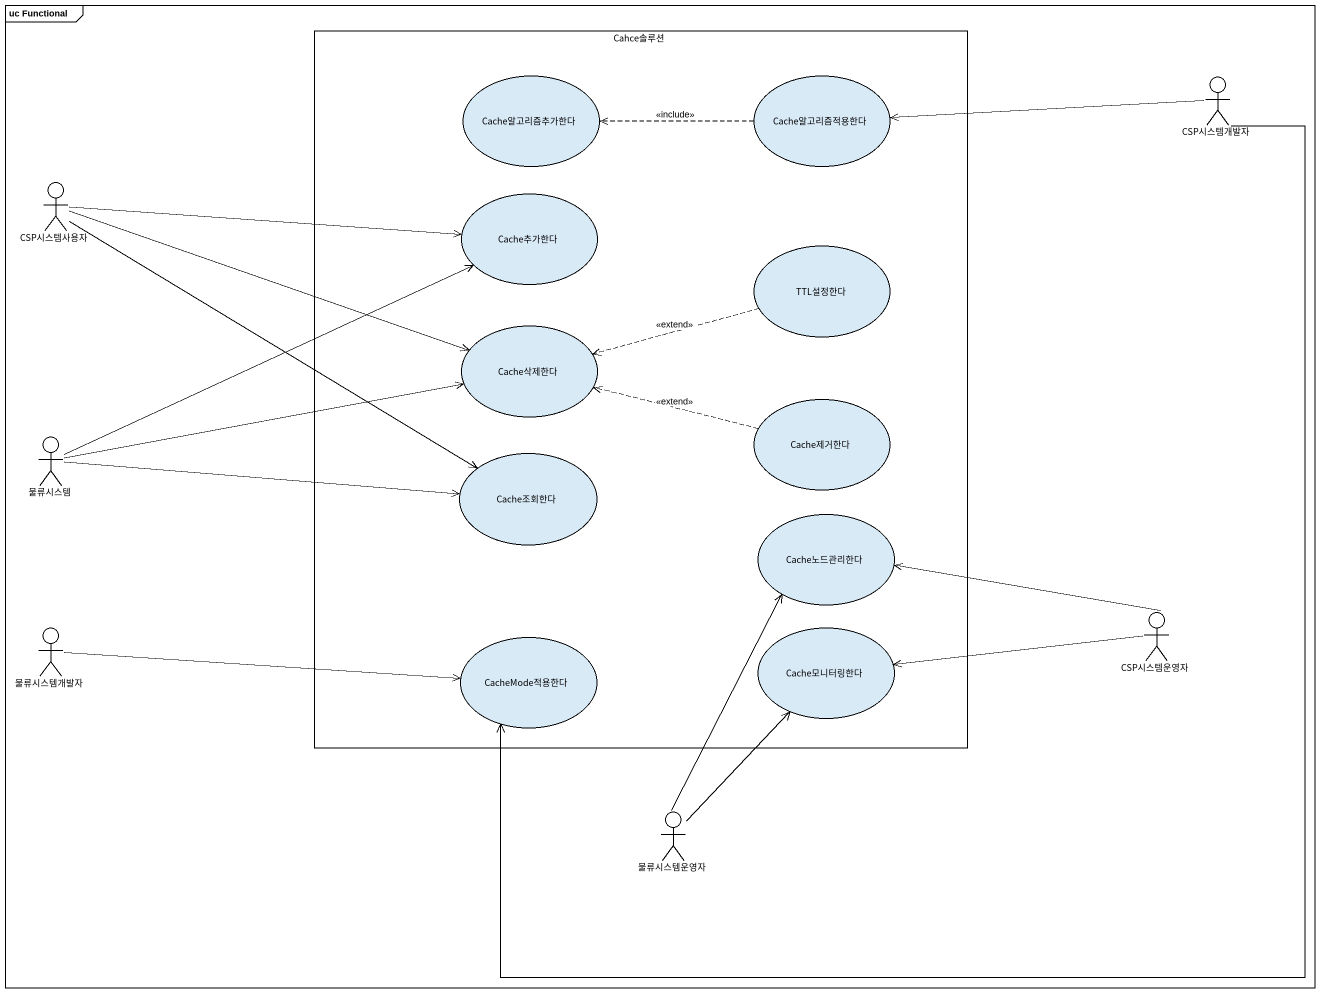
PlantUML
@startuml
mainframe uc Functional
rectangle Cahce솔루션 {
  usecase Cache알고리즘추가한다
  usecase Cache알고리즘적용한다
  usecase Cache추가한다
  usecase TTL설정한다
  usecase Cache삭제한다
  usecase Cache제거한다
  usecase Cache조회한다
  usecase Cache노드관리한다
  usecase Cache모니터링한다
  usecase CacheMode적용한다
}
actor CSP시스템개발자
actor CSP시스템사용자
actor 물류시스템
actor 물류시스템개발자
actor CSP시스템운영자
actor 물류시스템운영자
Cache알고리즘적용한다 .left.> Cache알고리즘추가한다 : <<include>>
CSP시스템개발자 -left-> Cache알고리즘적용한다
CSP시스템개발자 --> CacheMode적용한다
CSP시스템사용자 -right-> Cache추가한다
CSP시스템사용자 -right-> Cache삭제한다
CSP시스템사용자 -right-> Cache조회한다
TTL설정한다 .left.> Cache삭제한다 : <<extend>>
물류시스템 -right-> Cache추가한다
물류시스템 -right-> Cache삭제한다
물류시스템 -right-> Cache조회한다
Cache제거한다 .left.> Cache삭제한다 : <<extend>>
물류시스템개발자 -right-> CacheMode적용한다
CSP시스템운영자 -left-> Cache노드관리한다
CSP시스템운영자 -left-> Cache모니터링한다
물류시스템운영자 -up-> Cache노드관리한다
물류시스템운영자 -up-> Cache모니터링한다
@enduml
